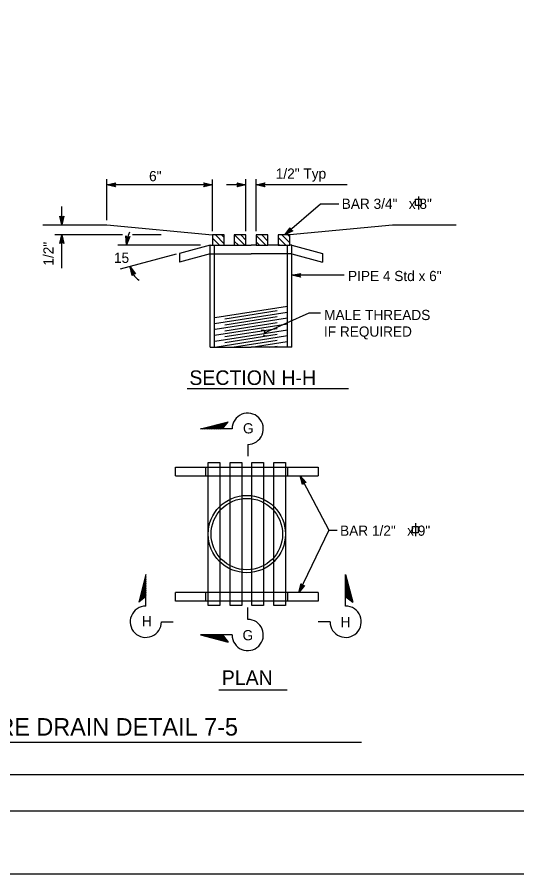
# Model space of a CAD drawing. Extents: x -894 to 866, y -472 to 714.
# Drawn here: x -51 to 291, y -472 to 115 of the extents above; entities that cross this region are included whole.
import ezdxf

# ---------------------------------------------------------------- set-up
doc = ezdxf.new("R2010")
doc.units = 0
for name, color, linetype in [('22 Misc Cnst Det', 7, 'Continuous'), ('56 Stage 3 Anno', 7, 'Continuous'), ('57 Undefined', 7, 'Continuous'), ('59 Sndwall Anno', 7, 'Continuous'), ('60 Nongeo Data', 7, 'Continuous'), ('border_PLOTTING-ELEMENTS', 7, 'Continuous'), ('border_rw_22x34_Cut_Lines', 7, 'Continuous'), ('border_SHEET', 7, 'Continuous')]:
    doc.layers.add(name, color=color, linetype=linetype)

msp = doc.modelspace()

# ---------------------------------------------------------------- linework, layer by layer
at = {"layer": '22 Misc Cnst Det'}
for p, q in [((74.36, -167.05), (93.3, -162.22)), ((75.91, -167.05), (92.9, -162.72)), ((77.47, -167.05), (92.49, -163.22)), ((79.03, -167.05), (92.09, -163.72)), ((80.59, -167.05), (91.68, -164.22)), ((89.39, -167.05), (93.3, -162.22)), ((96.06, -167.05), (74.36, -167.05)), ((82.15, -167.05), (91.28, -164.72)), ((83.7, -167.05), (90.87, -165.23)), ((85.26, -167.05), (90.47, -165.73)), ((86.82, -167.05), (90.06, -166.23)), ((88.38, -167.05), (89.65, -166.73)), ((106.78, -177.77), (106.78, -185.92)), ((36.89, -267.06), (32.06, -286.01)), ((36.89, -268.62), (32.56, -285.6)), ((36.89, -270.17), (33.06, -285.19)), ((36.89, -288.76), (36.89, -267.06)), ((173.95, -267.06), (178.78, -286.01)), ((173.95, -288.76), (173.95, -267.06)), ((173.95, -268.61), (178.28, -285.6)), ((173.95, -270.17), (177.78, -285.19)), ((36.89, -271.73), (33.56, -284.79)), ((36.89, -273.29), (34.06, -284.38)), ((36.89, -274.85), (34.56, -283.98)), ((173.95, -271.73), (177.28, -284.79)), ((173.95, -273.29), (176.78, -284.38)), ((173.95, -274.85), (176.28, -283.98)), ((36.89, -282.09), (32.06, -286.01)), ((36.89, -276.41), (35.06, -283.57)), ((36.89, -277.96), (35.56, -283.17)), ((36.89, -279.52), (36.07, -282.76)), ((36.89, -281.08), (36.57, -282.35)), ((173.95, -276.41), (175.78, -283.57)), ((173.95, -277.96), (175.28, -283.17)), ((173.95, -279.52), (174.78, -282.76)), ((173.95, -281.08), (174.27, -282.35)), ((173.95, -282.09), (178.78, -286.01)), ((106.78, -297.84), (106.78, -289.69)), ((47.61, -299.48), (55.76, -299.48)), ((163.23, -299.48), (155.08, -299.48)), ((74.36, -308.55), (93.3, -313.39)), ((96.06, -308.55), (74.36, -308.55)), ((75.92, -308.55), (92.9, -312.88)), ((77.47, -308.55), (92.49, -312.38)), ((79.03, -308.55), (92.09, -311.88)), ((80.59, -308.55), (91.68, -311.38)), ((82.15, -308.55), (91.28, -310.88)), ((83.7, -308.55), (90.87, -310.38)), ((85.26, -308.55), (90.47, -309.88)), ((86.82, -308.55), (90.06, -309.38)), ((88.38, -308.55), (89.65, -308.88)), ((89.39, -308.55), (93.3, -313.39))]:
    msp.add_line(p, q, dxfattribs=at)
for centre, start, end in [((106.78, -167.05), 269.99947, 179.99996), ((36.89, -299.48), 90.00004, 0.00053), ((173.95, -299.48), 179.99947, 89.99996), ((106.78, -308.55), 180.00004, 90.00053)]:
    msp.add_arc(centre, 10.72, start, end, dxfattribs=at)
at = {"layer": '56 Stage 3 Anno'}
for p, q in [((10.09, -24.01), (10.09, 4.06)), ((10.09, 0.21), (16.09, 1.54)), ((82.59, 0.21), (10.09, 0.21)), ((16.09, -1.13), (10.09, 0.21)), ((10.09, 0.21), (10.09, 0.21)), ((15.88, -0.77), (11.47, 0.21)), ((11.48, 0.21), (15.86, 1.18)), ((12.86, 0.21), (15.68, 0.83)), ((15.64, -0.41), (12.86, 0.21)), ((14.24, 0.21), (15.45, 0.47)), ((15.47, -0.07), (14.24, 0.21)), ((16.09, 1.54), (15.29, 0.21)), ((15.29, 0.21), (16.09, -1.13)), ((16.09, 1.54), (16.09, 1.54)), ((77.39, 0.21), (76.59, 1.55)), ((76.59, 1.55), (76.59, 1.55)), ((76.59, 1.55), (82.59, 0.21)), ((82.59, 0.21), (76.59, -1.12)), ((76.59, -1.12), (77.39, 0.21)), ((76.81, 1.19), (81.21, 0.21)), ((81.2, 0.21), (76.83, -0.76)), ((79.83, 0.21), (77.01, -0.41)), ((77.04, 0.83), (79.83, 0.21)), ((77.22, 0.49), (78.45, 0.21)), ((78.45, 0.21), (77.24, -0.05)), ((82.59, -31.55), (82.59, 3.85)), ((82.59, 0.21), (82.59, 0.21)), ((105.59, 0.21), (92.22, 0.21)), ((100.39, 0.21), (99.59, 1.55)), ((99.59, 1.55), (99.59, 1.55)), ((99.59, 1.55), (105.59, 0.21)), ((105.59, 0.21), (99.59, -1.12)), ((99.59, -1.12), (100.39, 0.21)), ((99.81, 1.19), (104.21, 0.21)), ((104.2, 0.21), (99.83, -0.76)), ((102.83, 0.21), (100.01, -0.41)), ((100.04, 0.83), (102.83, 0.21)), ((100.22, 0.49), (101.45, 0.21)), ((101.45, 0.21), (100.24, -0.05)), ((105.59, -31.55), (105.59, 4.06)), ((105.59, 0.21), (105.59, 0.21)), ((112.59, -31.55), (112.59, 4.06)), ((112.59, 0.21), (118.59, 1.54)), ((174.94, 0.21), (112.59, 0.21)), ((118.59, -1.13), (112.59, 0.21)), ((112.59, 0.21), (112.59, 0.21)), ((118.38, -0.77), (113.97, 0.21)), ((113.98, 0.21), (118.36, 1.18)), ((115.36, 0.21), (118.18, 0.83)), ((118.14, -0.41), (115.36, 0.21)), ((116.74, 0.21), (117.95, 0.47)), ((117.97, -0.07), (116.74, 0.21)), ((118.59, 1.54), (117.79, 0.21)), ((117.79, 0.21), (118.59, -1.13)), ((118.59, 1.54), (118.59, 1.54)), ((16.09, -1.13), (16.09, -1.13)), ((76.59, -1.12), (76.59, -1.12)), ((99.59, -1.12), (99.59, -1.12)), ((118.59, -1.13), (118.59, -1.13)), ((-20.71, -27.14), (-20.71, -14.66)), ((156.77, -13.08), (132.33, -34.14)), ((169.17, -13.08), (156.77, -13.08)), ((-20.71, -27.14), (-22.05, -21.14)), ((-22.05, -21.14), (-20.71, -21.94)), ((-22.04, -21.14), (-22.04, -21.14)), ((-20.72, -25.75), (-21.69, -21.38)), ((-20.71, -24.38), (-21.34, -21.55)), ((-20.71, -23), (-20.98, -21.79)), ((-20.71, -21.94), (-19.37, -21.14)), ((-19.37, -21.14), (-20.71, -27.14)), ((-19.73, -21.36), (-20.71, -25.76)), ((-20.09, -21.59), (-20.71, -24.38)), ((-20.44, -21.77), (-20.71, -23)), ((-19.37, -21.14), (-19.37, -21.14)), ((-20.71, -27.14), (-20.71, -27.14)), ((132.33, -34.14), (136.01, -29.22)), ((136.01, -29.22), (136.01, -29.22)), ((136.01, -29.22), (136.27, -30.75)), ((21, -33.94), (-25.39, -33.94)), ((-22.05, -39.94), (-20.71, -33.94)), ((-20.71, -56.79), (-20.71, -33.94)), ((-20.71, -33.94), (-20.71, -33.94)), ((-20.71, -33.94), (-19.38, -39.94)), ((23.65, -40.95), (23.3, -34.81)), ((23.3, -34.81), (23.3, -34.81)), ((23.3, -34.81), (24.48, -35.81)), ((23.87, -39.57), (23.61, -35.1)), ((25.93, -35.24), (23.65, -40.95)), ((24.48, -35.81), (25.93, -35.24)), ((25.93, -35.24), (25.93, -35.24)), ((47.53, -33.94), (27.84, -33.94)), ((137.75, -31.24), (132.33, -34.14)), ((132.33, -34.14), (132.33, -34.14)), ((133.38, -33.23), (136.06, -29.64)), ((137.35, -31.11), (133.38, -33.24)), ((134.42, -32.34), (136.16, -30.02)), ((136.94, -30.99), (134.42, -32.34)), ((135.47, -31.44), (136.21, -30.45)), ((136.58, -30.84), (135.47, -31.44)), ((136.27, -30.75), (137.75, -31.24)), ((137.75, -31.24), (137.75, -31.24)), ((-20.71, -39.14), (-22.05, -39.94)), ((-22.05, -39.94), (-22.05, -39.94)), ((-21.7, -39.72), (-20.72, -35.32)), ((-21.34, -39.49), (-20.72, -36.7)), ((-20.99, -39.31), (-20.72, -38.08)), ((-20.72, -36.7), (-20.09, -39.53)), ((-20.72, -38.08), (-20.45, -39.29)), ((-20.71, -35.33), (-19.74, -39.7)), ((-19.38, -39.94), (-20.71, -39.14)), ((-19.38, -39.94), (-19.38, -39.94)), ((74.35, -41.14), (17.75, -41.14)), ((23.65, -40.95), (23.65, -40.95)), ((25.55, -35.39), (23.87, -39.59)), ((24.09, -38.22), (23.93, -35.33)), ((25.15, -35.57), (24.09, -38.22)), ((24.32, -36.86), (24.24, -35.62)), ((24.78, -35.69), (24.32, -36.86)), ((57.72, -47.4), (19.34, -57.69)), ((27.54, -61.93), (26.12, -55.94)), ((26.12, -55.94), (26.12, -55.94)), ((26.12, -55.94), (29.94, -60.76)), ((27.76, -61.58), (26.72, -57.19)), ((26.73, -57.19), (29.51, -60.71)), ((27.98, -61.21), (27.33, -58.43)), ((27.33, -58.43), (29.12, -60.7)), ((28.39, -60.62), (27.54, -61.93)), ((27.54, -61.93), (27.54, -61.93)), ((28.22, -60.9), (27.93, -59.67)), ((27.93, -59.67), (28.7, -60.65)), ((29.94, -60.76), (28.39, -60.62)), ((29.94, -60.76), (29.94, -60.76)), ((137.09, -61.79), (143.09, -60.46)), ((172.86, -61.79), (137.09, -61.79)), ((143.09, -63.13), (137.09, -61.79)), ((137.09, -61.79), (137.09, -61.79)), ((142.88, -62.77), (138.47, -61.79)), ((138.48, -61.79), (142.86, -60.82)), ((139.86, -61.79), (142.68, -61.17)), ((142.64, -62.41), (139.86, -61.79)), ((141.24, -61.79), (142.45, -61.53)), ((142.47, -62.07), (141.24, -61.79)), ((143.09, -60.46), (142.29, -61.79)), ((142.29, -61.79), (143.09, -63.13)), ((143.09, -60.46), (143.09, -60.46)), ((143.09, -63.13), (143.09, -63.13)), ((148.73, -87.7), (118.04, -101.41)), ((156.68, -87.7), (148.73, -87.7)), ((142.8, -199.33), (162.44, -236.74)), ((144.41, -205.26), (142.8, -199.33)), ((142.8, -199.33), (142.8, -199.33)), ((142.8, -199.33), (146.77, -204.02)), ((144.62, -204.9), (143.44, -200.55)), ((143.45, -200.56), (146.34, -203.98)), ((144.83, -204.53), (144.09, -201.77)), ((144.09, -201.77), (145.95, -203.98)), ((145.22, -203.93), (144.41, -205.26)), ((144.41, -205.26), (144.41, -205.26)), ((145.05, -204.21), (144.73, -203)), ((144.73, -203), (145.53, -203.94)), ((146.77, -204.02), (145.22, -203.93)), ((146.77, -204.02), (146.77, -204.02)), ((162.44, -236.74), (141.93, -279.33)), ((162.44, -236.74), (168.07, -236.74)), ((141.93, -279.33), (143.34, -273.34)), ((145.74, -274.5), (141.93, -279.33)), ((142.53, -278.07), (143.56, -273.71)), ((145.33, -274.54), (142.53, -278.08)), ((143.13, -276.84), (143.79, -274.02)), ((144.9, -274.6), (143.13, -276.84)), ((143.34, -273.34), (143.34, -273.34)), ((143.34, -273.34), (144.19, -274.64)), ((143.73, -275.59), (144.01, -274.39)), ((144.51, -274.6), (143.73, -275.59)), ((144.19, -274.64), (145.74, -274.5)), ((145.74, -274.5), (145.74, -274.5)), ((141.93, -279.33), (141.93, -279.33))]:
    msp.add_line(p, q, dxfattribs=at)
for centre, start_param, end_param in [((46.35, -34.31), 5.268367, 5.650636), ((48.69, -45.43), 5.859007, 6.449365)]:
    msp.add_ellipse(centre, major_axis=(-18.76, -17.74), ratio=0.715135, start_param=start_param, end_param=end_param, dxfattribs=at)
msp.add_spline([(116.11, -99.53), (118.27, -99.65), (117.74, -103.2), (120.02, -103.18)], degree=3, dxfattribs=at)
at = {"layer": '57 Undefined'}
for p, q in [((223.85, -7.75), (223.85, -16.55)), ((65.3, -139.47), (175.88, -139.47)), ((221.94, -231.87), (221.94, -240.67)), ((86.94, -346.11), (133.76, -346.11)), ((-251.11, -382.12), (184.82, -382.12))]:
    msp.add_line(p, q, dxfattribs=at)
for points in [[(221.79, -9.56), (225.66, -9.56), (225.66, -13.95), (221.79, -13.95)], [(219.87, -234.08), (223.75, -234.08), (223.75, -238.47), (219.87, -238.47)]]:
    msp.add_lwpolyline(points, close=True, dxfattribs=at)
at = {"layer": '59 Sndwall Anno'}
for p, q in [((90.59, -40.13), (84.6, -34.14)), ((90.59, -35.89), (88.84, -34.14)), ((104.71, -41.14), (97.71, -34.14)), ((105.59, -37.78), (101.96, -34.14)), ((119.17, -41.14), (112.59, -34.57)), ((120.59, -38.32), (116.41, -34.14)), ((135.59, -39.61), (130.12, -34.14)), ((135.59, -35.37), (134.37, -34.14)), ((87.36, -41.14), (82.59, -36.38)), ((83.12, -41.14), (82.59, -40.62)), ((100.47, -41.14), (97.59, -38.26)), ((114.93, -41.14), (112.59, -38.81)), ((132.88, -41.14), (127.59, -35.86)), ((128.64, -41.14), (127.59, -40.1))]:
    msp.add_line(p, q, dxfattribs=at)
at = {"layer": '60 Nongeo Data'}
for p, q in [((-33.71, -27.14), (10.09, -27.14)), ((10.09, -27.14), (82.59, -34.14)), ((206, -27.34), (135.59, -34.14)), ((249.8, -27.34), (206, -27.34)), ((90.59, -34.14), (82.59, -34.14)), ((82.59, -34.14), (82.59, -41.14)), ((90.59, -41.14), (90.59, -34.14)), ((105.59, -34.14), (97.59, -34.14)), ((97.59, -34.14), (97.59, -41.14)), ((105.59, -41.14), (105.59, -34.14)), ((120.59, -34.14), (112.59, -34.14)), ((112.59, -34.14), (112.59, -41.14)), ((120.59, -41.14), (120.59, -34.14)), ((135.59, -34.14), (127.59, -34.14)), ((127.59, -34.14), (127.59, -41.14)), ((135.59, -41.14), (135.59, -34.14)), ((81.09, -41.14), (60.09, -46.77)), ((81.09, -111.14), (81.09, -41.14)), ((81.09, -41.14), (82.59, -41.14)), ((82.59, -41.14), (90.59, -41.14)), ((84.09, -111.14), (84.09, -41.14)), ((90.59, -41.14), (97.59, -41.14)), ((97.59, -41.14), (105.59, -41.14)), ((105.59, -41.14), (109.09, -41.14)), ((112.59, -41.14), (109.09, -41.14)), ((112.59, -41.14), (120.59, -41.14)), ((127.59, -41.14), (120.59, -41.14)), ((127.59, -41.14), (135.59, -41.14)), ((134.09, -111.14), (134.09, -41.14)), ((137.09, -41.14), (135.59, -41.14)), ((137.09, -111.14), (137.09, -41.14)), ((137.09, -41.14), (158.09, -46.77)), ((60.09, -46.77), (60.09, -52.77)), ((158.09, -46.77), (158.09, -52.77)), ((81.09, -47.14), (60.09, -52.77)), ((81.09, -47.14), (109.09, -47.14)), ((137.09, -47.14), (109.09, -47.14)), ((137.09, -47.14), (158.09, -52.77)), ((84.1, -94.82), (133.76, -87.03)), ((84.19, -90.75), (133.98, -82.94)), ((91.09, -91.7), (127.09, -86.05)), ((84.36, -98.83), (134.07, -91.03)), ((91.09, -95.75), (127.09, -90.1)), ((84, -102.93), (134.07, -95.08)), ((84.13, -106.96), (134.08, -99.12)), ((91.09, -99.8), (127.09, -94.15)), ((91.09, -103.84), (127.09, -98.2)), ((84.23, -110.99), (134.11, -103.17)), ((91.09, -107.89), (127.09, -102.24)), ((81.09, -111.14), (109.09, -111.14)), ((96.19, -111.14), (127.09, -106.29)), ((109.09, -111.14), (133.75, -107.27)), ((137.09, -111.14), (109.09, -111.14)), ((121.94, -111.15), (127.09, -110.34)), ((57.16, -199.33), (57.16, -193.33)), ((57.16, -193.33), (79.66, -193.33)), ((78.16, -199.33), (78.16, -193.33)), ((79.66, -288.33), (79.66, -190.33)), ((79.66, -190.33), (87.66, -190.33)), ((79.66, -193.33), (87.66, -193.33)), ((87.66, -190.33), (87.66, -288.33)), ((87.66, -193.33), (94.66, -193.33)), ((94.66, -288.33), (94.66, -190.33)), ((94.66, -190.33), (102.66, -190.33)), ((94.66, -193.33), (102.66, -193.33)), ((102.66, -190.33), (102.66, -288.33)), ((102.66, -193.33), (109.66, -193.33)), ((109.66, -288.33), (109.66, -190.33)), ((109.66, -190.33), (117.66, -190.33)), ((109.66, -193.33), (117.66, -193.33)), ((117.66, -190.33), (117.66, -288.33)), ((117.66, -193.33), (124.66, -193.33)), ((124.66, -288.33), (124.66, -190.33)), ((124.66, -190.33), (132.66, -190.33)), ((124.66, -193.33), (132.66, -193.33)), ((132.66, -190.33), (132.66, -288.33)), ((132.66, -193.33), (155.16, -193.33)), ((134.16, -193.33), (134.16, -199.33)), ((155.16, -193.33), (155.16, -199.33)), ((57.16, -199.33), (79.66, -199.33)), ((79.66, -199.33), (87.66, -199.33)), ((87.66, -199.33), (94.66, -199.33)), ((94.66, -199.33), (102.66, -199.33)), ((102.66, -199.33), (109.66, -199.33)), ((109.66, -199.33), (117.66, -199.33)), ((117.66, -199.33), (124.66, -199.33)), ((124.66, -199.33), (132.66, -199.33)), ((132.66, -199.33), (155.16, -199.33)), ((57.16, -285.33), (57.16, -279.33)), ((79.66, -279.33), (57.16, -279.33)), ((78.16, -285.33), (78.16, -279.33)), ((87.66, -279.33), (79.66, -279.33)), ((94.66, -279.33), (87.66, -279.33)), ((102.66, -279.33), (94.66, -279.33)), ((109.66, -279.33), (102.66, -279.33)), ((117.66, -279.33), (109.66, -279.33)), ((124.66, -279.33), (117.66, -279.33)), ((132.66, -279.33), (124.66, -279.33)), ((155.16, -279.33), (132.66, -279.33)), ((134.16, -279.33), (134.16, -285.33)), ((155.16, -279.33), (155.16, -285.33)), ((79.66, -285.33), (57.16, -285.33)), ((87.66, -285.33), (79.66, -285.33)), ((94.66, -285.33), (87.66, -285.33)), ((102.66, -285.33), (94.66, -285.33)), ((109.66, -285.33), (102.66, -285.33)), ((117.66, -285.33), (109.66, -285.33)), ((124.66, -285.33), (117.66, -285.33)), ((132.66, -285.33), (124.66, -285.33)), ((155.16, -285.33), (132.66, -285.33)), ((87.66, -288.33), (79.66, -288.33)), ((102.66, -288.33), (94.66, -288.33)), ((117.66, -288.33), (109.66, -288.33)), ((132.66, -288.33), (124.66, -288.33))]:
    msp.add_line(p, q, dxfattribs=at)
for radius in [26.5, 24.5]:
    msp.add_circle((106.16, -239.33), radius, dxfattribs=at)
at = {"layer": 'border_PLOTTING-ELEMENTS'}
for points in [[(-894.04, -472.44), (865.96, -472.44), (865.96, 713.56), (-894.04, 713.56)], [(-864.04, 670.56), (835.96, 670.56), (835.96, -429.44), (-864.04, -429.44)]]:
    msp.add_lwpolyline(points, close=True, dxfattribs=at)
at = {"layer": 'border_rw_22x34_Cut_Lines'}
msp.add_lwpolyline([(-864.04, 670.56), (835.96, 670.56), (835.96, -429.44), (-864.04, -429.44)], close=True, dxfattribs=at)
at = {"layer": 'border_SHEET'}
msp.add_line((810.96, -404.44), (-814.04, -404.44), dxfattribs=at)

# ---------------------------------------------------------------- texts
at = {"layer": '57 Undefined'}
for s, height, p in [('1/2" Typ', 7, (126.04, 4.49)), ('6"', 7, (39.15, 2.76)), ('BAR 3/4"   x 8"', 7, (171.25, -16.23)), ('15', 7, (15.06, -53.3)), ('PIPE 4 Std x 6"', 7, (175.55, -65.76)), ('MALE THREADS', 7, (159.19, -92.5)), ('IF REQUIRED', 7, (159.06, -103.87)), ('SECTION H-H', 10, (66.77, -137.02)), ('G', 7, (103.55, -170.26)), ('BAR 1/2"   x 9"', 7, (170.13, -240.48)), ('H', 7, (34.15, -302.62)), ('H', 7, (170.45, -303.19)), ('G', 7, (103.25, -312.19)), ('PLAN', 10, (89, -342.84)), ('PEDESTRIAN STRUCTURE DRAIN DETAIL 7-5', 12, (-248.54, -377.58))]:
    msp.add_text(s, height=height, dxfattribs=at).set_placement(p)
msp.add_text('1/2"', height=7, rotation=90, dxfattribs=at).set_placement((-26.35, -55.16))

doc.saveas('drawing.dxf')
